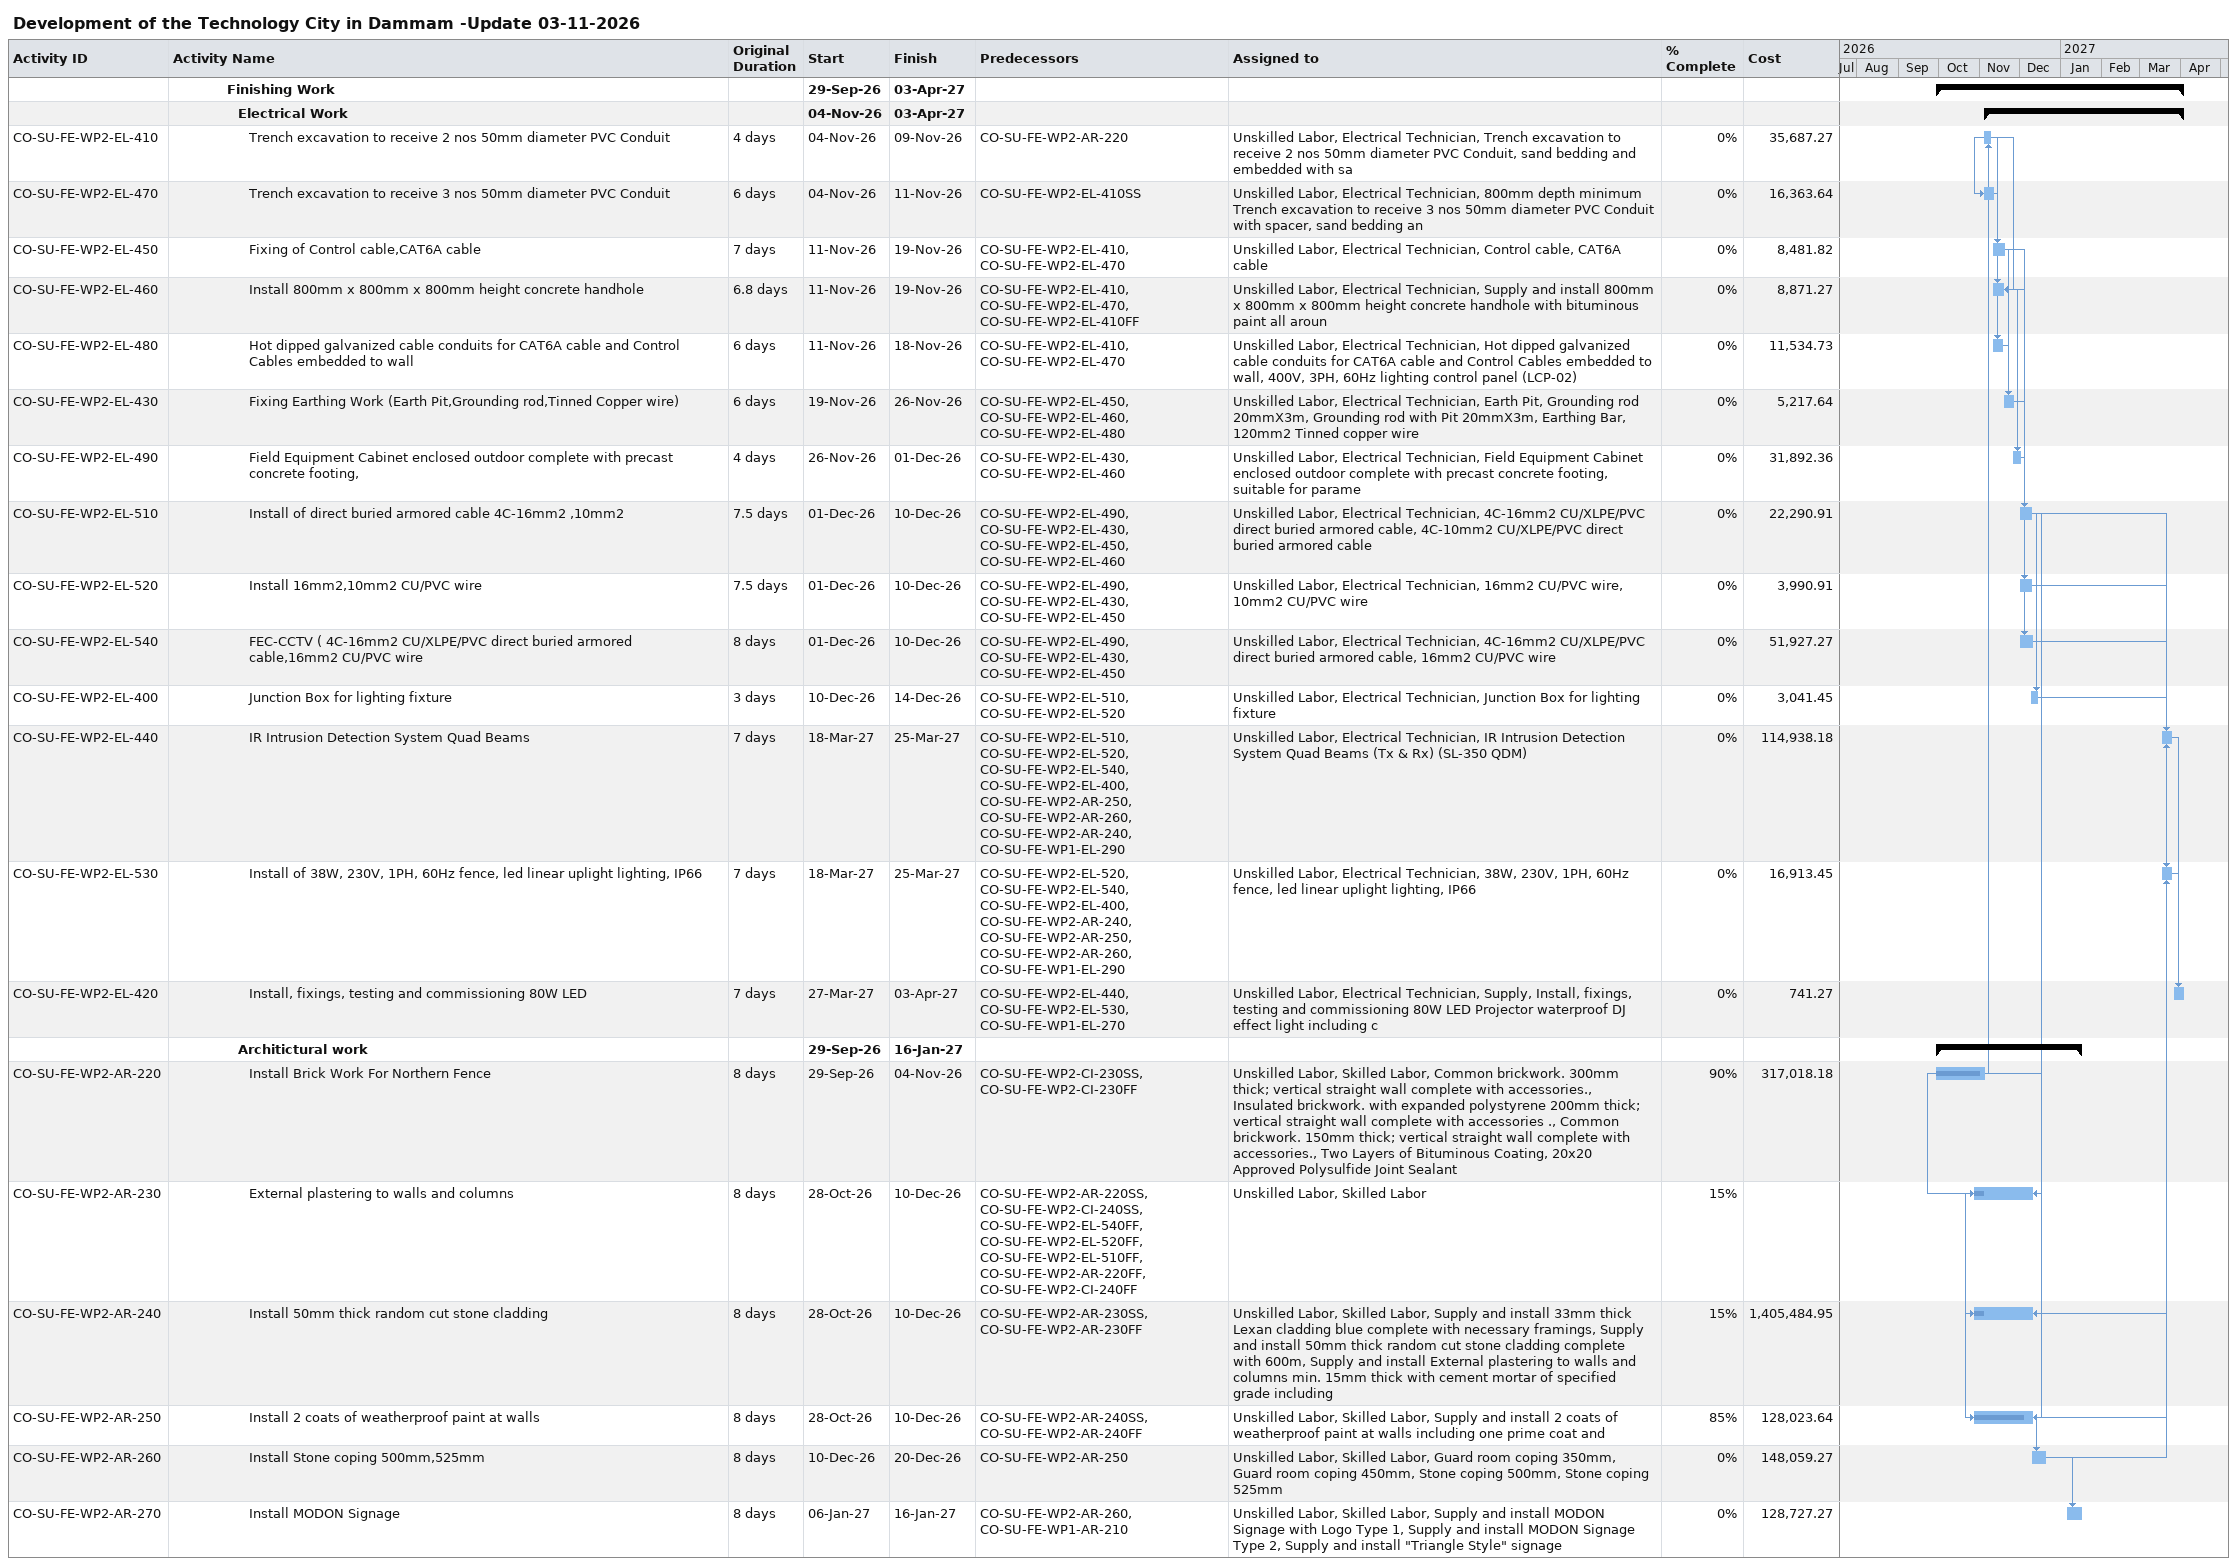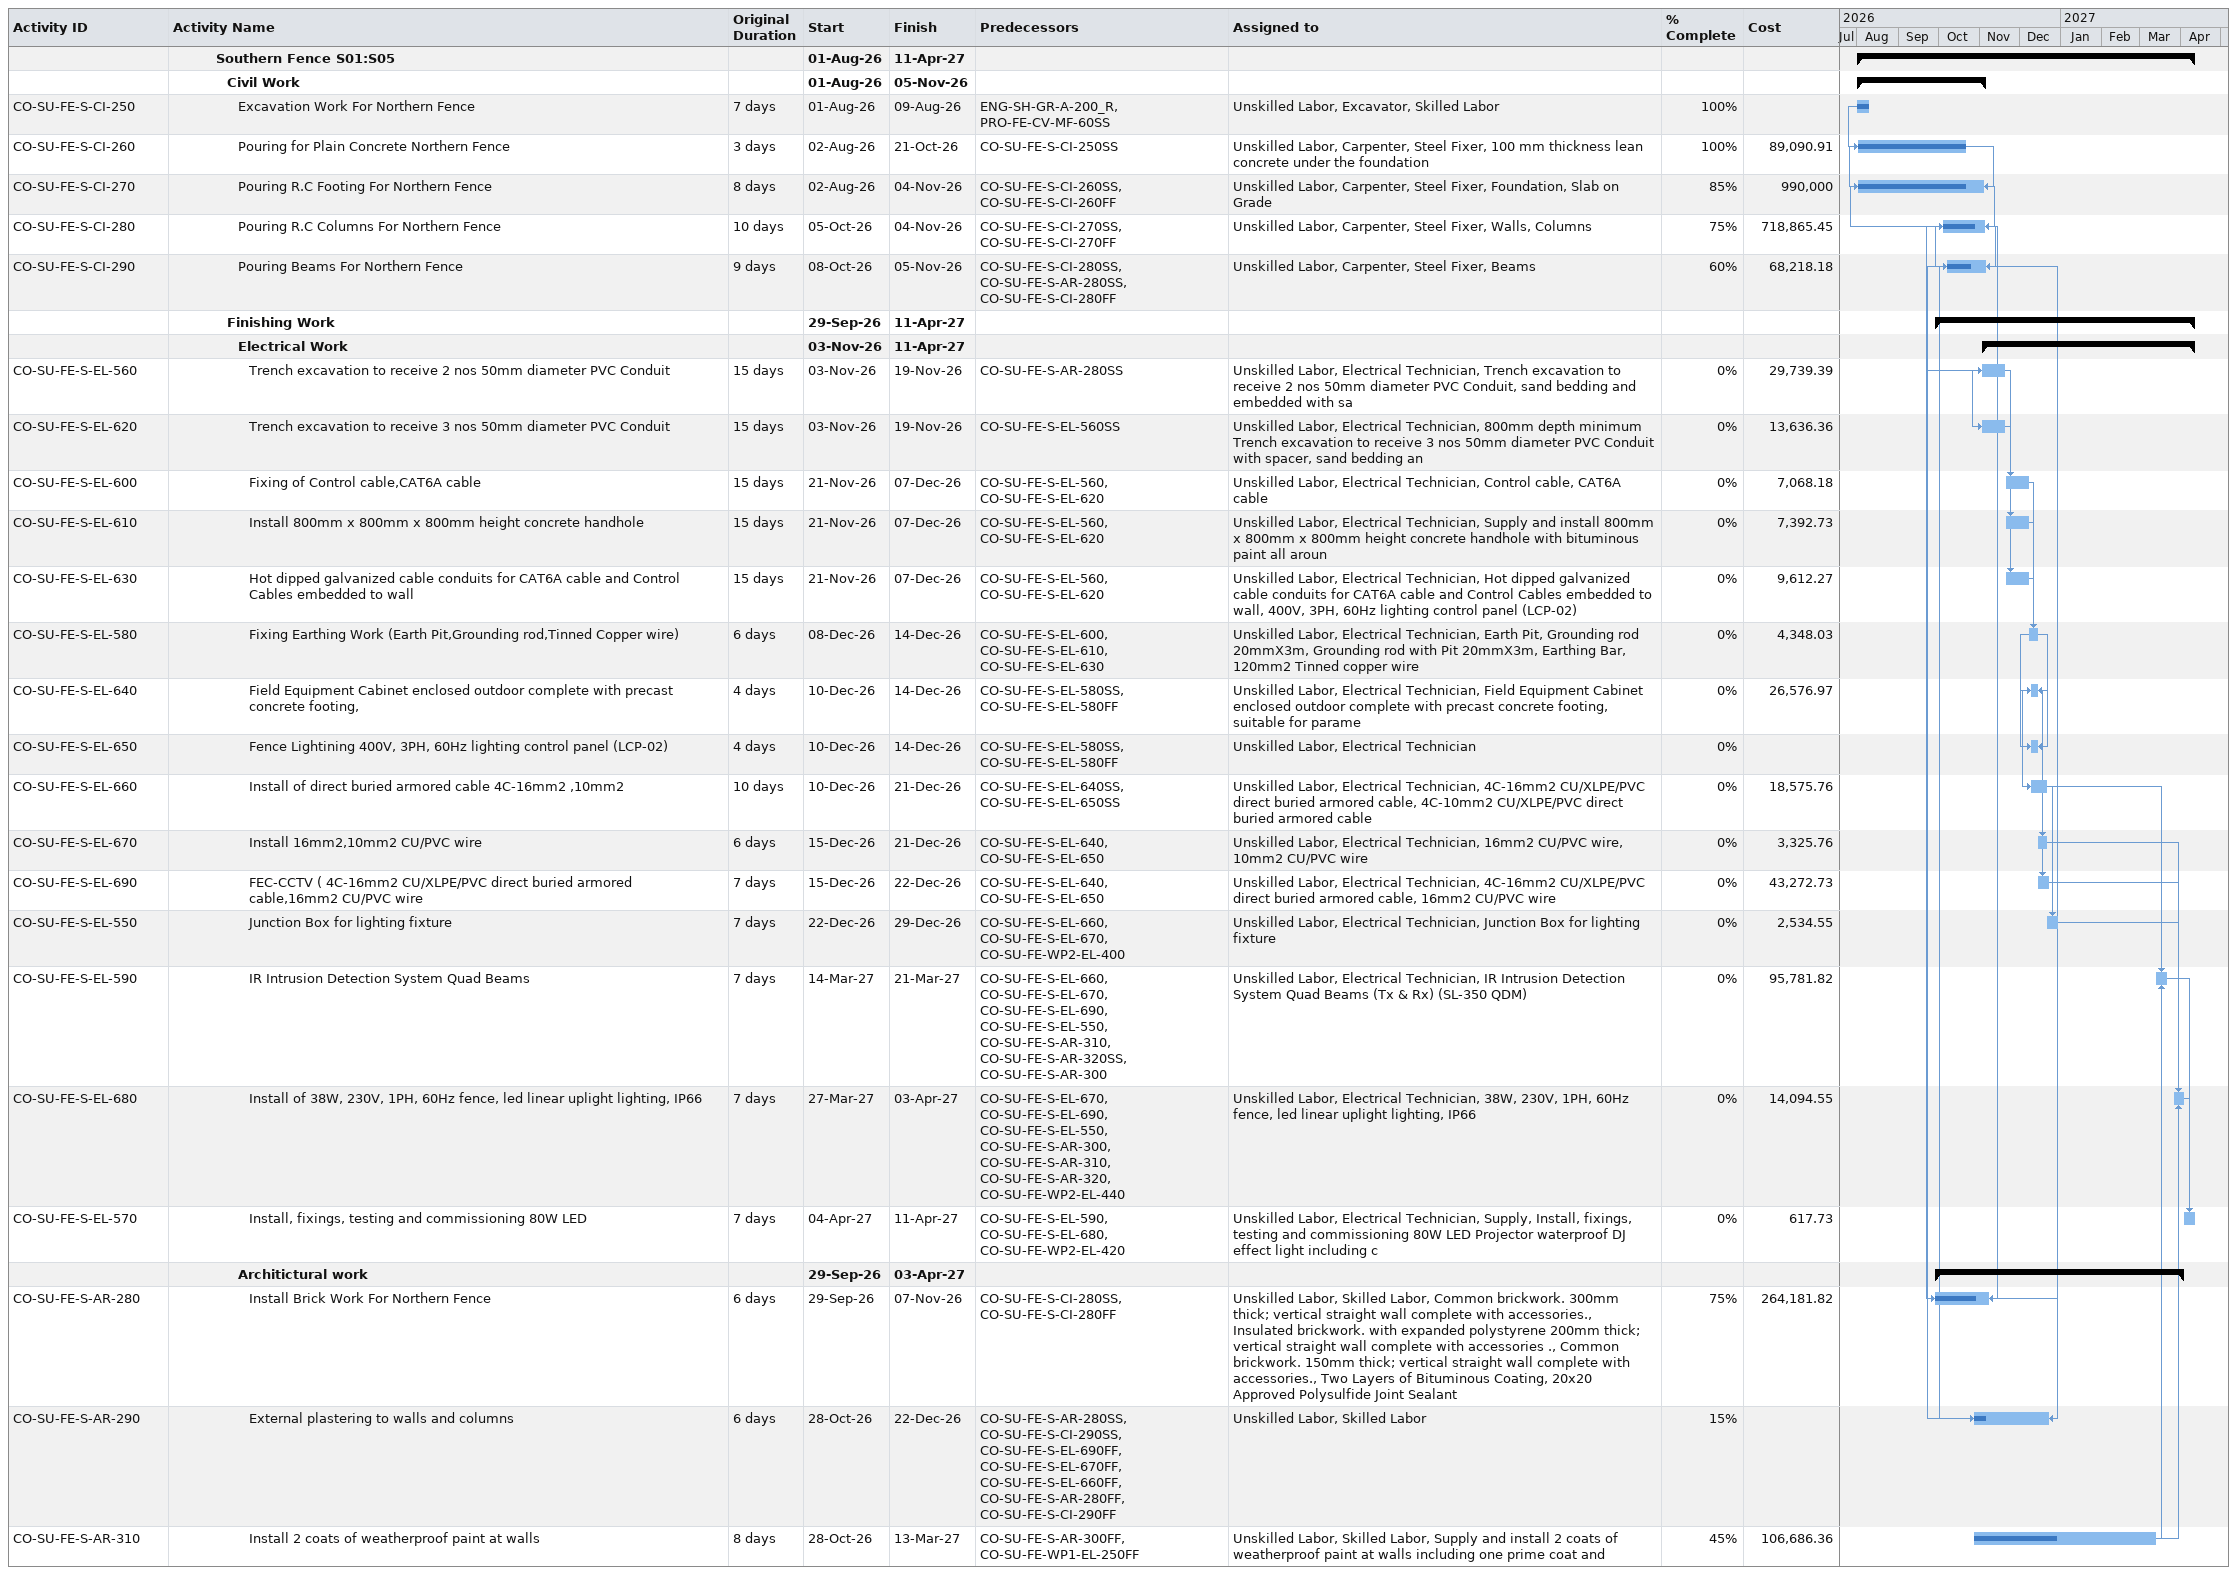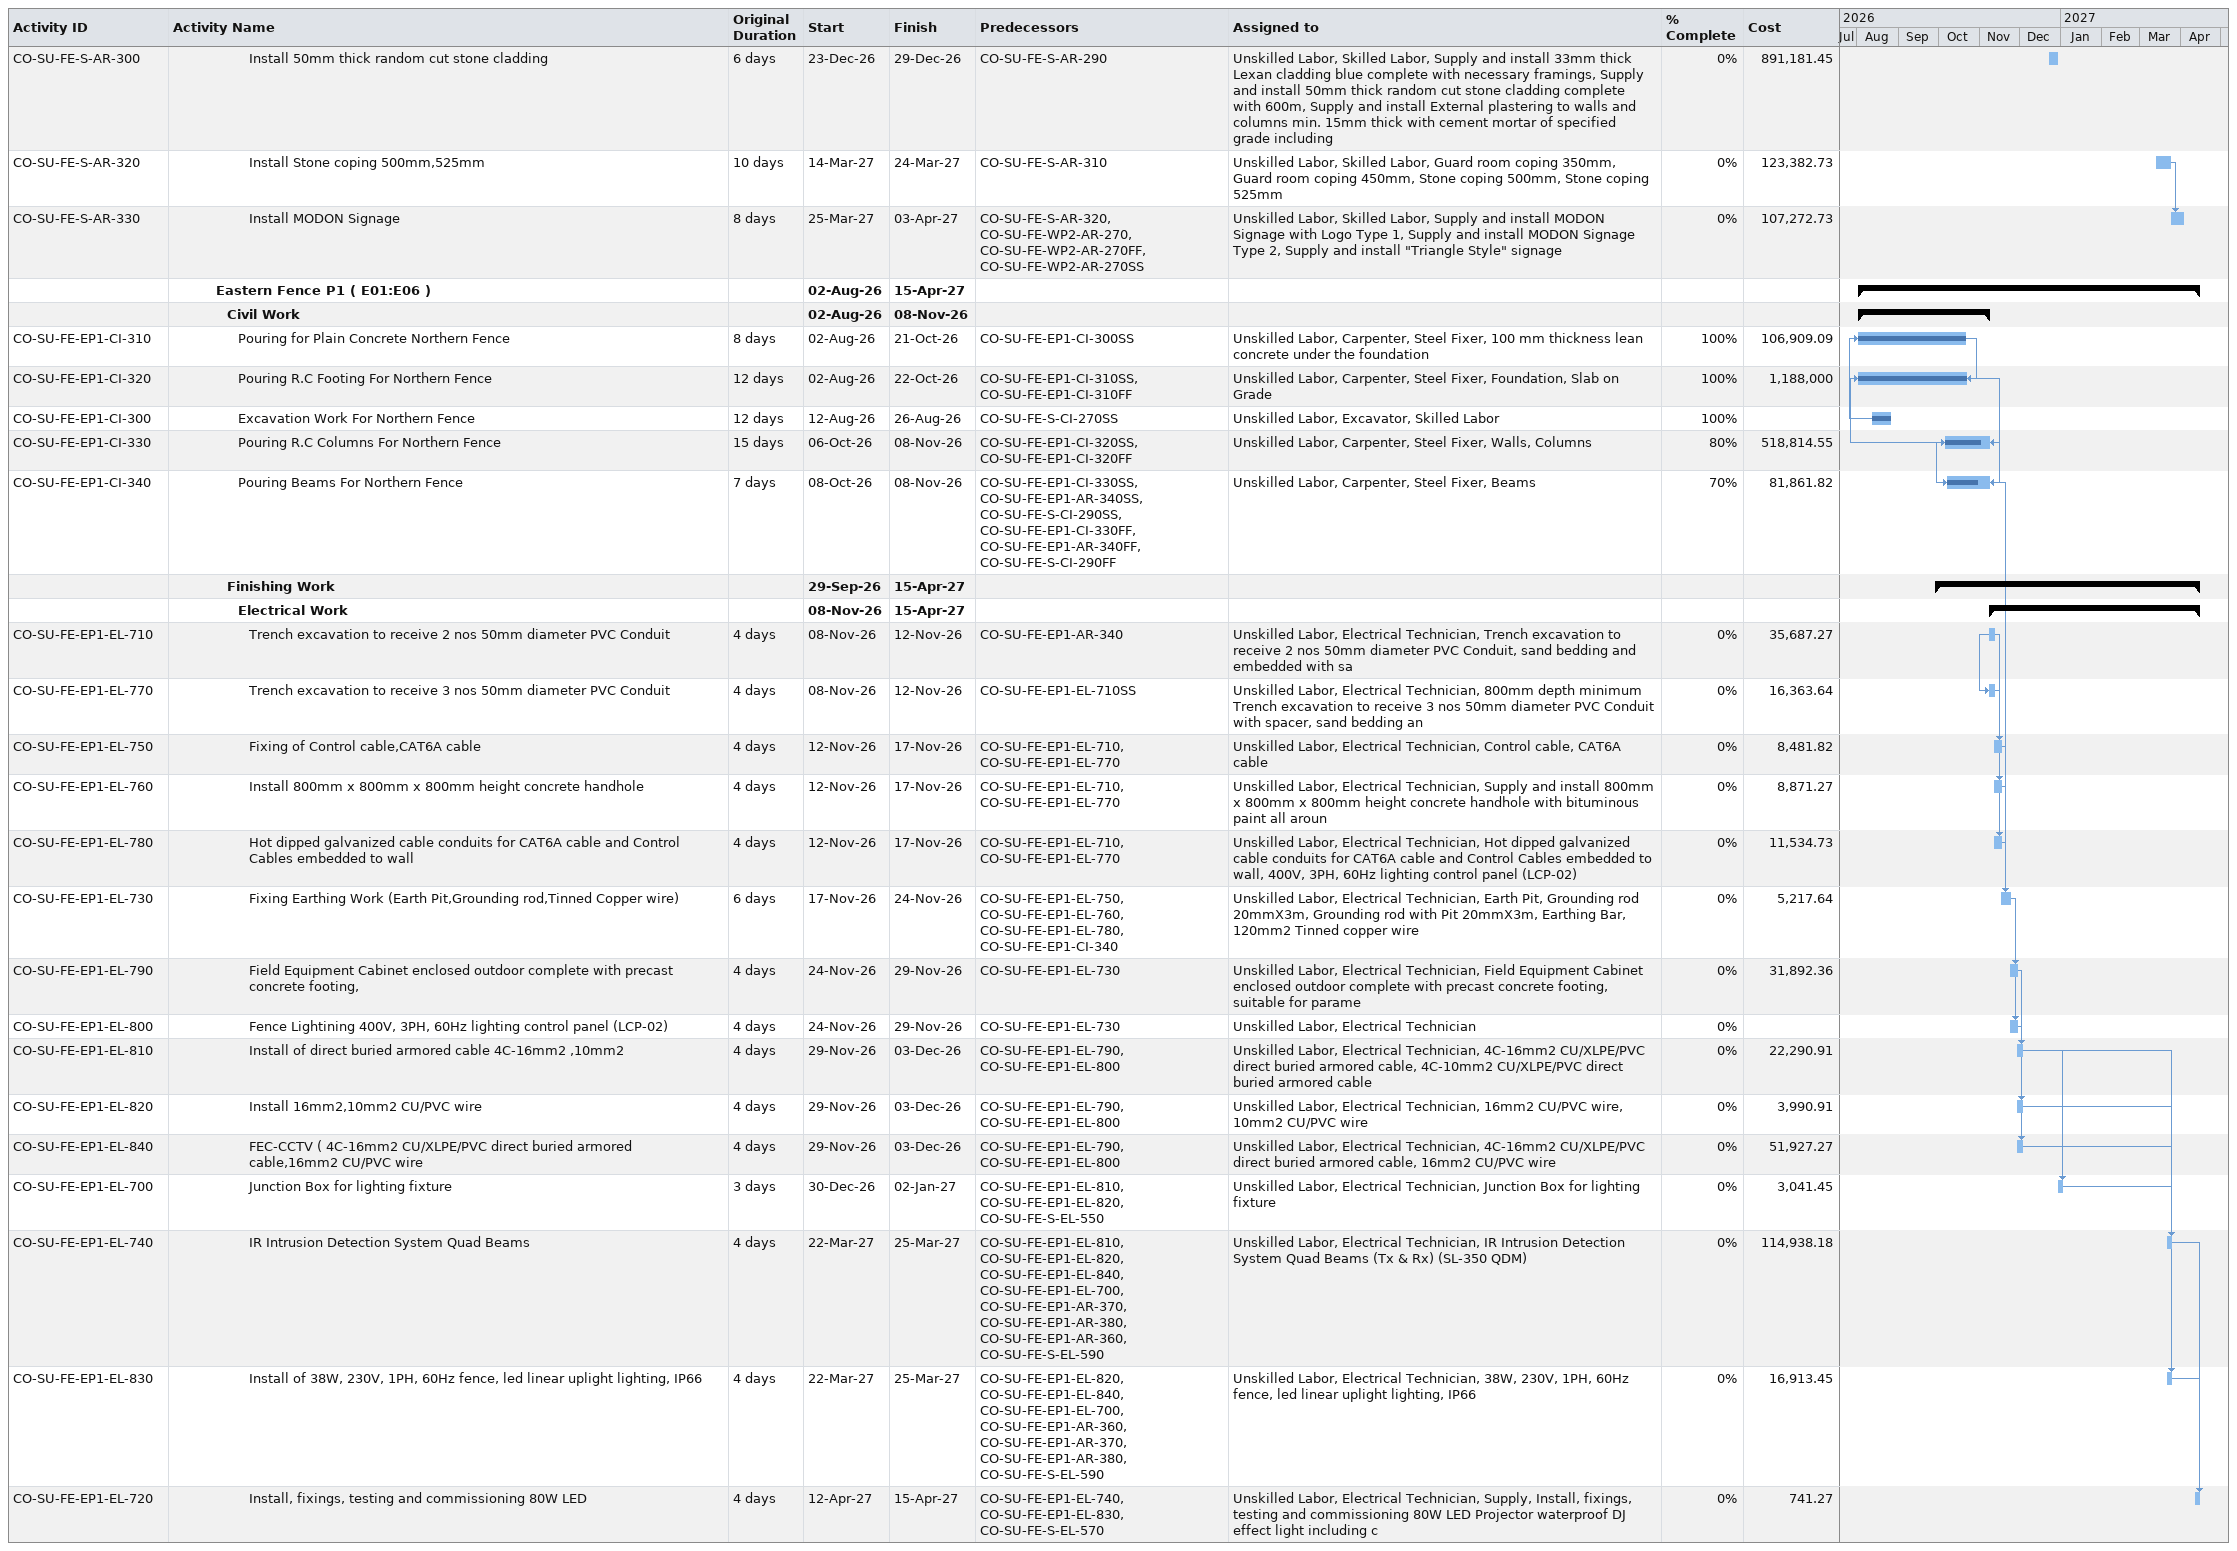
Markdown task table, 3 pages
Development of the Technology City in Dammam -Update 03-11-2026

| ID | Level | Task | Original duration | Start | Finish | Predecessors | Resources | % complete | Cost |
|---|---|---|---|---|---|---|---|---|---|
|  | 6 | **Finishing Work** |  | 2026-09-29 | 2027-04-03 |  |  |  |  |
|  | 7 | **Electrical Work** |  | 2026-11-04 | 2027-04-03 |  |  |  |  |
| CO-SU-FE-WP2-EL-410 | 8 | Trench excavation to receive 2 nos 50mm diameter PVC Conduit | 4d | 2026-11-04 | 2026-11-09 | CO-SU-FE-WP2-AR-220 | Unskilled Labor, Electrical Technician, Trench excavation to receive 2 nos 50mm diameter PVC Conduit, sand bedding and embedded with sa | 0 | 35687.27 |
| CO-SU-FE-WP2-EL-470 | 8 | Trench excavation to receive 3 nos 50mm diameter PVC Conduit | 6d | 2026-11-04 | 2026-11-11 | CO-SU-FE-WP2-EL-410SS | Unskilled Labor, Electrical Technician, 800mm depth minimum Trench excavation to receive 3 nos 50mm diameter PVC Conduit with spacer, sand bedding an | 0 | 16363.64 |
| CO-SU-FE-WP2-EL-450 | 8 | Fixing of Control cable,CAT6A cable | 7d | 2026-11-11 | 2026-11-19 | CO-SU-FE-WP2-EL-410, CO-SU-FE-WP2-EL-470 | Unskilled Labor, Electrical Technician, Control cable, CAT6A cable | 0 | 8481.82 |
| CO-SU-FE-WP2-EL-460 | 8 | Install 800mm x 800mm x 800mm height concrete handhole | 6.8d | 2026-11-11 | 2026-11-19 | CO-SU-FE-WP2-EL-410, CO-SU-FE-WP2-EL-470, CO-SU-FE-WP2-EL-410FF | Unskilled Labor, Electrical Technician, Supply and install 800mm x 800mm x 800mm height concrete handhole with bituminous paint all aroun | 0 | 8871.27 |
| CO-SU-FE-WP2-EL-480 | 8 | Hot dipped galvanized cable conduits for CAT6A cable and Control Cables embedded to wall | 6d | 2026-11-11 | 2026-11-18 | CO-SU-FE-WP2-EL-410, CO-SU-FE-WP2-EL-470 | Unskilled Labor, Electrical Technician, Hot dipped galvanized cable conduits for CAT6A cable and Control Cables embedded to wall, 400V, 3PH, 60Hz lighting control panel (LCP-02) | 0 | 11534.73 |
| CO-SU-FE-WP2-EL-430 | 8 | Fixing Earthing Work (Earth Pit,Grounding rod,Tinned Copper wire) | 6d | 2026-11-19 | 2026-11-26 | CO-SU-FE-WP2-EL-450, CO-SU-FE-WP2-EL-460, CO-SU-FE-WP2-EL-480 | Unskilled Labor, Electrical Technician, Earth Pit, Grounding rod 20mmX3m, Grounding rod with Pit 20mmX3m, Earthing Bar, 120mm2 Tinned copper wire | 0 | 5217.64 |
| CO-SU-FE-WP2-EL-490 | 8 | Field Equipment Cabinet enclosed outdoor complete with precast concrete footing, | 4d | 2026-11-26 | 2026-12-01 | CO-SU-FE-WP2-EL-430, CO-SU-FE-WP2-EL-460 | Unskilled Labor, Electrical Technician, Field Equipment Cabinet enclosed outdoor complete with precast concrete footing, suitable for parame | 0 | 31892.36 |
| CO-SU-FE-WP2-EL-510 | 8 | Install of direct buried armored cable 4C-16mm2 ,10mm2 | 7.5d | 2026-12-01 | 2026-12-10 | CO-SU-FE-WP2-EL-490, CO-SU-FE-WP2-EL-430, CO-SU-FE-WP2-EL-450, CO-SU-FE-WP2-EL-460 | Unskilled Labor, Electrical Technician, 4C-16mm2 CU/XLPE/PVC direct buried armored cable, 4C-10mm2 CU/XLPE/PVC direct buried armored cable | 0 | 22290.91 |
| CO-SU-FE-WP2-EL-520 | 8 | Install 16mm2,10mm2 CU/PVC wire | 7.5d | 2026-12-01 | 2026-12-10 | CO-SU-FE-WP2-EL-490, CO-SU-FE-WP2-EL-430, CO-SU-FE-WP2-EL-450 | Unskilled Labor, Electrical Technician, 16mm2 CU/PVC wire, 10mm2 CU/PVC wire | 0 | 3990.91 |
| CO-SU-FE-WP2-EL-540 | 8 | FEC-CCTV ( 4C-16mm2 CU/XLPE/PVC direct buried armored cable,16mm2 CU/PVC wire | 8d | 2026-12-01 | 2026-12-10 | CO-SU-FE-WP2-EL-490, CO-SU-FE-WP2-EL-430, CO-SU-FE-WP2-EL-450 | Unskilled Labor, Electrical Technician, 4C-16mm2 CU/XLPE/PVC direct buried armored cable, 16mm2 CU/PVC wire | 0 | 51927.27 |
| CO-SU-FE-WP2-EL-400 | 8 | Junction Box for lighting fixture | 3d | 2026-12-10 | 2026-12-14 | CO-SU-FE-WP2-EL-510, CO-SU-FE-WP2-EL-520 | Unskilled Labor, Electrical Technician, Junction Box for lighting fixture | 0 | 3041.45 |
| CO-SU-FE-WP2-EL-440 | 8 | IR Intrusion Detection System Quad Beams | 7d | 2027-03-18 | 2027-03-25 | CO-SU-FE-WP2-EL-510, CO-SU-FE-WP2-EL-520, CO-SU-FE-WP2-EL-540, CO-SU-FE-WP2-EL-400, CO-SU-FE-WP2-AR-250, CO-SU-FE-WP2-AR-260, CO-SU-FE-WP2-AR-240, CO-SU-FE-WP1-EL-290 | Unskilled Labor, Electrical Technician, IR Intrusion Detection System Quad Beams (Tx & Rx) (SL-350 QDM) | 0 | 114938.18 |
| CO-SU-FE-WP2-EL-530 | 8 | Install of 38W, 230V, 1PH, 60Hz fence, led linear uplight lighting, IP66 | 7d | 2027-03-18 | 2027-03-25 | CO-SU-FE-WP2-EL-520, CO-SU-FE-WP2-EL-540, CO-SU-FE-WP2-EL-400, CO-SU-FE-WP2-AR-240, CO-SU-FE-WP2-AR-250, CO-SU-FE-WP2-AR-260, CO-SU-FE-WP1-EL-290 | Unskilled Labor, Electrical Technician, 38W, 230V, 1PH, 60Hz fence, led linear uplight lighting, IP66 | 0 | 16913.45 |
| CO-SU-FE-WP2-EL-420 | 8 | Install, fixings, testing and commissioning 80W LED | 7d | 2027-03-27 | 2027-04-03 | CO-SU-FE-WP2-EL-440, CO-SU-FE-WP2-EL-530, CO-SU-FE-WP1-EL-270 | Unskilled Labor, Electrical Technician, Supply, Install, fixings, testing and commissioning 80W LED Projector waterproof DJ effect light including c | 0 | 741.27 |
|  | 7 | **Architictural work** |  | 2026-09-29 | 2027-01-16 |  |  |  |  |
| CO-SU-FE-WP2-AR-220 | 8 | Install Brick Work For Northern Fence | 8d | 2026-09-29 | 2026-11-04 | CO-SU-FE-WP2-CI-230SS, CO-SU-FE-WP2-CI-230FF | Unskilled Labor, Skilled Labor, Common brickwork. 300mm thick; vertical straight wall complete with accessories., Insulated brickwork. with expanded polystyrene 200mm thick; vertical straight wall complete with accessories ., Common brickwork. 150mm thick; vertical straight wall complete with accessories., Two Layers of Bituminous Coating, 20x20 Approved Polysulfide Joint Sealant | 90 | 317018.18 |
| CO-SU-FE-WP2-AR-230 | 8 | External plastering to walls and columns | 8d | 2026-10-28 | 2026-12-10 | CO-SU-FE-WP2-AR-220SS, CO-SU-FE-WP2-CI-240SS, CO-SU-FE-WP2-EL-540FF, CO-SU-FE-WP2-EL-520FF, CO-SU-FE-WP2-EL-510FF, CO-SU-FE-WP2-AR-220FF, CO-SU-FE-WP2-CI-240FF | Unskilled Labor, Skilled Labor | 15 |  |
| CO-SU-FE-WP2-AR-240 | 8 | Install 50mm thick random cut stone cladding | 8d | 2026-10-28 | 2026-12-10 | CO-SU-FE-WP2-AR-230SS, CO-SU-FE-WP2-AR-230FF | Unskilled Labor, Skilled Labor, Supply and install 33mm thick Lexan cladding blue complete with necessary framings, Supply and install 50mm thick random cut stone cladding complete with 600m, Supply and install External plastering to walls and columns min. 15mm thick with cement mortar of specified grade including | 15 | 1405484.95 |
| CO-SU-FE-WP2-AR-250 | 8 | Install 2 coats of weatherproof paint at walls | 8d | 2026-10-28 | 2026-12-10 | CO-SU-FE-WP2-AR-240SS, CO-SU-FE-WP2-AR-240FF | Unskilled Labor, Skilled Labor, Supply and install 2 coats of weatherproof paint at walls including one prime coat and | 85 | 128023.64 |
| CO-SU-FE-WP2-AR-260 | 8 | Install Stone coping 500mm,525mm | 8d | 2026-12-10 | 2026-12-20 | CO-SU-FE-WP2-AR-250 | Unskilled Labor, Skilled Labor, Guard room coping 350mm, Guard room coping 450mm, Stone coping 500mm, Stone coping 525mm | 0 | 148059.27 |
| CO-SU-FE-WP2-AR-270 | 8 | Install MODON Signage | 8d | 2027-01-06 | 2027-01-16 | CO-SU-FE-WP2-AR-260, CO-SU-FE-WP1-AR-210 | Unskilled Labor, Skilled Labor, Supply and install MODON Signage with Logo Type 1, Supply and install MODON Signage Type 2, Supply and install "Triangle Style" signage | 0 | 128727.27 |
|  | 5 | **Southern Fence S01:S05** |  | 2026-08-01 | 2027-04-11 |  |  |  |  |
|  | 6 | **Civil Work** |  | 2026-08-01 | 2026-11-05 |  |  |  |  |
| CO-SU-FE-S-CI-250 | 7 | Excavation Work For Northern Fence | 7d | 2026-08-01 | 2026-08-09 | ENG-SH-GR-A-200_R, PRO-FE-CV-MF-60SS | Unskilled Labor, Excavator, Skilled Labor | 100 |  |
| CO-SU-FE-S-CI-260 | 7 | Pouring for Plain Concrete Northern Fence | 3d | 2026-08-02 | 2026-10-21 | CO-SU-FE-S-CI-250SS | Unskilled Labor, Carpenter, Steel Fixer, 100 mm thickness lean concrete under the foundation | 100 | 89090.91 |
| CO-SU-FE-S-CI-270 | 7 | Pouring R.C Footing For Northern Fence | 8d | 2026-08-02 | 2026-11-04 | CO-SU-FE-S-CI-260SS, CO-SU-FE-S-CI-260FF | Unskilled Labor, Carpenter, Steel Fixer, Foundation, Slab on Grade | 85 | 990000 |
| CO-SU-FE-S-CI-280 | 7 | Pouring R.C Columns For Northern Fence | 10d | 2026-10-05 | 2026-11-04 | CO-SU-FE-S-CI-270SS, CO-SU-FE-S-CI-270FF | Unskilled Labor, Carpenter, Steel Fixer, Walls, Columns | 75 | 718865.45 |
| CO-SU-FE-S-CI-290 | 7 | Pouring Beams For Northern Fence | 9d | 2026-10-08 | 2026-11-05 | CO-SU-FE-S-CI-280SS, CO-SU-FE-S-AR-280SS, CO-SU-FE-S-CI-280FF | Unskilled Labor, Carpenter, Steel Fixer, Beams | 60 | 68218.18 |
|  | 6 | **Finishing Work** |  | 2026-09-29 | 2027-04-11 |  |  |  |  |
|  | 7 | **Electrical Work** |  | 2026-11-03 | 2027-04-11 |  |  |  |  |
| CO-SU-FE-S-EL-560 | 8 | Trench excavation to receive 2 nos 50mm diameter PVC Conduit | 15d | 2026-11-03 | 2026-11-19 | CO-SU-FE-S-AR-280SS | Unskilled Labor, Electrical Technician, Trench excavation to receive 2 nos 50mm diameter PVC Conduit, sand bedding and embedded with sa | 0 | 29739.39 |
| CO-SU-FE-S-EL-620 | 8 | Trench excavation to receive 3 nos 50mm diameter PVC Conduit | 15d | 2026-11-03 | 2026-11-19 | CO-SU-FE-S-EL-560SS | Unskilled Labor, Electrical Technician, 800mm depth minimum Trench excavation to receive 3 nos 50mm diameter PVC Conduit with spacer, sand bedding an | 0 | 13636.36 |
| CO-SU-FE-S-EL-600 | 8 | Fixing of Control cable,CAT6A cable | 15d | 2026-11-21 | 2026-12-07 | CO-SU-FE-S-EL-560, CO-SU-FE-S-EL-620 | Unskilled Labor, Electrical Technician, Control cable, CAT6A cable | 0 | 7068.18 |
| CO-SU-FE-S-EL-610 | 8 | Install 800mm x 800mm x 800mm height concrete handhole | 15d | 2026-11-21 | 2026-12-07 | CO-SU-FE-S-EL-560, CO-SU-FE-S-EL-620 | Unskilled Labor, Electrical Technician, Supply and install 800mm x 800mm x 800mm height concrete handhole with bituminous paint all aroun | 0 | 7392.73 |
| CO-SU-FE-S-EL-630 | 8 | Hot dipped galvanized cable conduits for CAT6A cable and Control Cables embedded to wall | 15d | 2026-11-21 | 2026-12-07 | CO-SU-FE-S-EL-560, CO-SU-FE-S-EL-620 | Unskilled Labor, Electrical Technician, Hot dipped galvanized cable conduits for CAT6A cable and Control Cables embedded to wall, 400V, 3PH, 60Hz lighting control panel (LCP-02) | 0 | 9612.27 |
| CO-SU-FE-S-EL-580 | 8 | Fixing Earthing Work (Earth Pit,Grounding rod,Tinned Copper wire) | 6d | 2026-12-08 | 2026-12-14 | CO-SU-FE-S-EL-600, CO-SU-FE-S-EL-610, CO-SU-FE-S-EL-630 | Unskilled Labor, Electrical Technician, Earth Pit, Grounding rod 20mmX3m, Grounding rod with Pit 20mmX3m, Earthing Bar, 120mm2 Tinned copper wire | 0 | 4348.03 |
| CO-SU-FE-S-EL-640 | 8 | Field Equipment Cabinet enclosed outdoor complete with precast concrete footing, | 4d | 2026-12-10 | 2026-12-14 | CO-SU-FE-S-EL-580SS, CO-SU-FE-S-EL-580FF | Unskilled Labor, Electrical Technician, Field Equipment Cabinet enclosed outdoor complete with precast concrete footing, suitable for parame | 0 | 26576.97 |
| CO-SU-FE-S-EL-650 | 8 | Fence Lightining 400V, 3PH, 60Hz lighting control panel (LCP-02) | 4d | 2026-12-10 | 2026-12-14 | CO-SU-FE-S-EL-580SS, CO-SU-FE-S-EL-580FF | Unskilled Labor, Electrical Technician | 0 |  |
| CO-SU-FE-S-EL-660 | 8 | Install of direct buried armored cable 4C-16mm2 ,10mm2 | 10d | 2026-12-10 | 2026-12-21 | CO-SU-FE-S-EL-640SS, CO-SU-FE-S-EL-650SS | Unskilled Labor, Electrical Technician, 4C-16mm2 CU/XLPE/PVC direct buried armored cable, 4C-10mm2 CU/XLPE/PVC direct buried armored cable | 0 | 18575.76 |
| CO-SU-FE-S-EL-670 | 8 | Install 16mm2,10mm2 CU/PVC wire | 6d | 2026-12-15 | 2026-12-21 | CO-SU-FE-S-EL-640, CO-SU-FE-S-EL-650 | Unskilled Labor, Electrical Technician, 16mm2 CU/PVC wire, 10mm2 CU/PVC wire | 0 | 3325.76 |
| CO-SU-FE-S-EL-690 | 8 | FEC-CCTV ( 4C-16mm2 CU/XLPE/PVC direct buried armored cable,16mm2 CU/PVC wire | 7d | 2026-12-15 | 2026-12-22 | CO-SU-FE-S-EL-640, CO-SU-FE-S-EL-650 | Unskilled Labor, Electrical Technician, 4C-16mm2 CU/XLPE/PVC direct buried armored cable, 16mm2 CU/PVC wire | 0 | 43272.73 |
| CO-SU-FE-S-EL-550 | 8 | Junction Box for lighting fixture | 7d | 2026-12-22 | 2026-12-29 | CO-SU-FE-S-EL-660, CO-SU-FE-S-EL-670, CO-SU-FE-WP2-EL-400 | Unskilled Labor, Electrical Technician, Junction Box for lighting fixture | 0 | 2534.55 |
| CO-SU-FE-S-EL-590 | 8 | IR Intrusion Detection System Quad Beams | 7d | 2027-03-14 | 2027-03-21 | CO-SU-FE-S-EL-660, CO-SU-FE-S-EL-670, CO-SU-FE-S-EL-690, CO-SU-FE-S-EL-550, CO-SU-FE-S-AR-310, CO-SU-FE-S-AR-320SS, CO-SU-FE-S-AR-300 | Unskilled Labor, Electrical Technician, IR Intrusion Detection System Quad Beams (Tx & Rx) (SL-350 QDM) | 0 | 95781.82 |
| CO-SU-FE-S-EL-680 | 8 | Install of 38W, 230V, 1PH, 60Hz fence, led linear uplight lighting, IP66 | 7d | 2027-03-27 | 2027-04-03 | CO-SU-FE-S-EL-670, CO-SU-FE-S-EL-690, CO-SU-FE-S-EL-550, CO-SU-FE-S-AR-300, CO-SU-FE-S-AR-310, CO-SU-FE-S-AR-320, CO-SU-FE-WP2-EL-440 | Unskilled Labor, Electrical Technician, 38W, 230V, 1PH, 60Hz fence, led linear uplight lighting, IP66 | 0 | 14094.55 |
| CO-SU-FE-S-EL-570 | 8 | Install, fixings, testing and commissioning 80W LED | 7d | 2027-04-04 | 2027-04-11 | CO-SU-FE-S-EL-590, CO-SU-FE-S-EL-680, CO-SU-FE-WP2-EL-420 | Unskilled Labor, Electrical Technician, Supply, Install, fixings, testing and commissioning 80W LED Projector waterproof DJ effect light including c | 0 | 617.73 |
|  | 7 | **Architictural work** |  | 2026-09-29 | 2027-04-03 |  |  |  |  |
| CO-SU-FE-S-AR-280 | 8 | Install Brick Work For Northern Fence | 6d | 2026-09-29 | 2026-11-07 | CO-SU-FE-S-CI-280SS, CO-SU-FE-S-CI-280FF | Unskilled Labor, Skilled Labor, Common brickwork. 300mm thick; vertical straight wall complete with accessories., Insulated brickwork. with expanded polystyrene 200mm thick; vertical straight wall complete with accessories ., Common brickwork. 150mm thick; vertical straight wall complete with accessories., Two Layers of Bituminous Coating, 20x20 Approved Polysulfide Joint Sealant | 75 | 264181.82 |
| CO-SU-FE-S-AR-290 | 8 | External plastering to walls and columns | 6d | 2026-10-28 | 2026-12-22 | CO-SU-FE-S-AR-280SS, CO-SU-FE-S-CI-290SS, CO-SU-FE-S-EL-690FF, CO-SU-FE-S-EL-670FF, CO-SU-FE-S-EL-660FF, CO-SU-FE-S-AR-280FF, CO-SU-FE-S-CI-290FF | Unskilled Labor, Skilled Labor | 15 |  |
| CO-SU-FE-S-AR-310 | 8 | Install 2 coats of weatherproof paint at walls | 8d | 2026-10-28 | 2027-03-13 | CO-SU-FE-S-AR-300FF, CO-SU-FE-WP1-EL-250FF | Unskilled Labor, Skilled Labor, Supply and install 2 coats of weatherproof paint at walls including one prime coat and | 45 | 106686.36 |
| CO-SU-FE-S-AR-300 | 8 | Install 50mm thick random cut stone cladding | 6d | 2026-12-23 | 2026-12-29 | CO-SU-FE-S-AR-290 | Unskilled Labor, Skilled Labor, Supply and install 33mm thick Lexan cladding blue complete with necessary framings, Supply and install 50mm thick random cut stone cladding complete with 600m, Supply and install External plastering to walls and columns min. 15mm thick with cement mortar of specified grade including | 0 | 891181.45 |
| CO-SU-FE-S-AR-320 | 8 | Install Stone coping 500mm,525mm | 10d | 2027-03-14 | 2027-03-24 | CO-SU-FE-S-AR-310 | Unskilled Labor, Skilled Labor, Guard room coping 350mm, Guard room coping 450mm, Stone coping 500mm, Stone coping 525mm | 0 | 123382.73 |
| CO-SU-FE-S-AR-330 | 8 | Install MODON Signage | 8d | 2027-03-25 | 2027-04-03 | CO-SU-FE-S-AR-320, CO-SU-FE-WP2-AR-270, CO-SU-FE-WP2-AR-270FF, CO-SU-FE-WP2-AR-270SS | Unskilled Labor, Skilled Labor, Supply and install MODON Signage with Logo Type 1, Supply and install MODON Signage Type 2, Supply and install "Triangle Style" signage | 0 | 107272.73 |
|  | 5 | **Eastern Fence P1 ( E01:E06 )** |  | 2026-08-02 | 2027-04-15 |  |  |  |  |
|  | 6 | **Civil Work** |  | 2026-08-02 | 2026-11-08 |  |  |  |  |
| CO-SU-FE-EP1-CI-310 | 7 | Pouring for Plain Concrete Northern Fence | 8d | 2026-08-02 | 2026-10-21 | CO-SU-FE-EP1-CI-300SS | Unskilled Labor, Carpenter, Steel Fixer, 100 mm thickness lean concrete under the foundation | 100 | 106909.09 |
| CO-SU-FE-EP1-CI-320 | 7 | Pouring R.C Footing For Northern Fence | 12d | 2026-08-02 | 2026-10-22 | CO-SU-FE-EP1-CI-310SS, CO-SU-FE-EP1-CI-310FF | Unskilled Labor, Carpenter, Steel Fixer, Foundation, Slab on Grade | 100 | 1188000 |
| CO-SU-FE-EP1-CI-300 | 7 | Excavation Work For Northern Fence | 12d | 2026-08-12 | 2026-08-26 | CO-SU-FE-S-CI-270SS | Unskilled Labor, Excavator, Skilled Labor | 100 |  |
| CO-SU-FE-EP1-CI-330 | 7 | Pouring R.C Columns For Northern Fence | 15d | 2026-10-06 | 2026-11-08 | CO-SU-FE-EP1-CI-320SS, CO-SU-FE-EP1-CI-320FF | Unskilled Labor, Carpenter, Steel Fixer, Walls, Columns | 80 | 518814.55 |
| CO-SU-FE-EP1-CI-340 | 7 | Pouring Beams For Northern Fence | 7d | 2026-10-08 | 2026-11-08 | CO-SU-FE-EP1-CI-330SS, CO-SU-FE-EP1-AR-340SS, CO-SU-FE-S-CI-290SS, CO-SU-FE-EP1-CI-330FF, CO-SU-FE-EP1-AR-340FF, CO-SU-FE-S-CI-290FF | Unskilled Labor, Carpenter, Steel Fixer, Beams | 70 | 81861.82 |
|  | 6 | **Finishing Work** |  | 2026-09-29 | 2027-04-15 |  |  |  |  |
|  | 7 | **Electrical Work** |  | 2026-11-08 | 2027-04-15 |  |  |  |  |
| CO-SU-FE-EP1-EL-710 | 8 | Trench excavation to receive 2 nos 50mm diameter PVC Conduit | 4d | 2026-11-08 | 2026-11-12 | CO-SU-FE-EP1-AR-340 | Unskilled Labor, Electrical Technician, Trench excavation to receive 2 nos 50mm diameter PVC Conduit, sand bedding and embedded with sa | 0 | 35687.27 |
| CO-SU-FE-EP1-EL-770 | 8 | Trench excavation to receive 3 nos 50mm diameter PVC Conduit | 4d | 2026-11-08 | 2026-11-12 | CO-SU-FE-EP1-EL-710SS | Unskilled Labor, Electrical Technician, 800mm depth minimum Trench excavation to receive 3 nos 50mm diameter PVC Conduit with spacer, sand bedding an | 0 | 16363.64 |
| CO-SU-FE-EP1-EL-750 | 8 | Fixing of Control cable,CAT6A cable | 4d | 2026-11-12 | 2026-11-17 | CO-SU-FE-EP1-EL-710, CO-SU-FE-EP1-EL-770 | Unskilled Labor, Electrical Technician, Control cable, CAT6A cable | 0 | 8481.82 |
| CO-SU-FE-EP1-EL-760 | 8 | Install 800mm x 800mm x 800mm height concrete handhole | 4d | 2026-11-12 | 2026-11-17 | CO-SU-FE-EP1-EL-710, CO-SU-FE-EP1-EL-770 | Unskilled Labor, Electrical Technician, Supply and install 800mm x 800mm x 800mm height concrete handhole with bituminous paint all aroun | 0 | 8871.27 |
| CO-SU-FE-EP1-EL-780 | 8 | Hot dipped galvanized cable conduits for CAT6A cable and Control Cables embedded to wall | 4d | 2026-11-12 | 2026-11-17 | CO-SU-FE-EP1-EL-710, CO-SU-FE-EP1-EL-770 | Unskilled Labor, Electrical Technician, Hot dipped galvanized cable conduits for CAT6A cable and Control Cables embedded to wall, 400V, 3PH, 60Hz lighting control panel (LCP-02) | 0 | 11534.73 |
| CO-SU-FE-EP1-EL-730 | 8 | Fixing Earthing Work (Earth Pit,Grounding rod,Tinned Copper wire) | 6d | 2026-11-17 | 2026-11-24 | CO-SU-FE-EP1-EL-750, CO-SU-FE-EP1-EL-760, CO-SU-FE-EP1-EL-780, CO-SU-FE-EP1-CI-340 | Unskilled Labor, Electrical Technician, Earth Pit, Grounding rod 20mmX3m, Grounding rod with Pit 20mmX3m, Earthing Bar, 120mm2 Tinned copper wire | 0 | 5217.64 |
| CO-SU-FE-EP1-EL-790 | 8 | Field Equipment Cabinet enclosed outdoor complete with precast concrete footing, | 4d | 2026-11-24 | 2026-11-29 | CO-SU-FE-EP1-EL-730 | Unskilled Labor, Electrical Technician, Field Equipment Cabinet enclosed outdoor complete with precast concrete footing, suitable for parame | 0 | 31892.36 |
| CO-SU-FE-EP1-EL-800 | 8 | Fence Lightining 400V, 3PH, 60Hz lighting control panel (LCP-02) | 4d | 2026-11-24 | 2026-11-29 | CO-SU-FE-EP1-EL-730 | Unskilled Labor, Electrical Technician | 0 |  |
| CO-SU-FE-EP1-EL-810 | 8 | Install of direct buried armored cable 4C-16mm2 ,10mm2 | 4d | 2026-11-29 | 2026-12-03 | CO-SU-FE-EP1-EL-790, CO-SU-FE-EP1-EL-800 | Unskilled Labor, Electrical Technician, 4C-16mm2 CU/XLPE/PVC direct buried armored cable, 4C-10mm2 CU/XLPE/PVC direct buried armored cable | 0 | 22290.91 |
| CO-SU-FE-EP1-EL-820 | 8 | Install 16mm2,10mm2 CU/PVC wire | 4d | 2026-11-29 | 2026-12-03 | CO-SU-FE-EP1-EL-790, CO-SU-FE-EP1-EL-800 | Unskilled Labor, Electrical Technician, 16mm2 CU/PVC wire, 10mm2 CU/PVC wire | 0 | 3990.91 |
| CO-SU-FE-EP1-EL-840 | 8 | FEC-CCTV ( 4C-16mm2 CU/XLPE/PVC direct buried armored cable,16mm2 CU/PVC wire | 4d | 2026-11-29 | 2026-12-03 | CO-SU-FE-EP1-EL-790, CO-SU-FE-EP1-EL-800 | Unskilled Labor, Electrical Technician, 4C-16mm2 CU/XLPE/PVC direct buried armored cable, 16mm2 CU/PVC wire | 0 | 51927.27 |
| CO-SU-FE-EP1-EL-700 | 8 | Junction Box for lighting fixture | 3d | 2026-12-30 | 2027-01-02 | CO-SU-FE-EP1-EL-810, CO-SU-FE-EP1-EL-820, CO-SU-FE-S-EL-550 | Unskilled Labor, Electrical Technician, Junction Box for lighting fixture | 0 | 3041.45 |
| CO-SU-FE-EP1-EL-740 | 8 | IR Intrusion Detection System Quad Beams | 4d | 2027-03-22 | 2027-03-25 | CO-SU-FE-EP1-EL-810, CO-SU-FE-EP1-EL-820, CO-SU-FE-EP1-EL-840, CO-SU-FE-EP1-EL-700, CO-SU-FE-EP1-AR-370, CO-SU-FE-EP1-AR-380, CO-SU-FE-EP1-AR-360, CO-SU-FE-S-EL-590 | Unskilled Labor, Electrical Technician, IR Intrusion Detection System Quad Beams (Tx & Rx) (SL-350 QDM) | 0 | 114938.18 |
| CO-SU-FE-EP1-EL-830 | 8 | Install of 38W, 230V, 1PH, 60Hz fence, led linear uplight lighting, IP66 | 4d | 2027-03-22 | 2027-03-25 | CO-SU-FE-EP1-EL-820, CO-SU-FE-EP1-EL-840, CO-SU-FE-EP1-EL-700, CO-SU-FE-EP1-AR-360, CO-SU-FE-EP1-AR-370, CO-SU-FE-EP1-AR-380, CO-SU-FE-S-EL-590 | Unskilled Labor, Electrical Technician, 38W, 230V, 1PH, 60Hz fence, led linear uplight lighting, IP66 | 0 | 16913.45 |
| CO-SU-FE-EP1-EL-720 | 8 | Install, fixings, testing and commissioning 80W LED | 4d | 2027-04-12 | 2027-04-15 | CO-SU-FE-EP1-EL-740, CO-SU-FE-EP1-EL-830, CO-SU-FE-S-EL-570 | Unskilled Labor, Electrical Technician, Supply, Install, fixings, testing and commissioning 80W LED Projector waterproof DJ effect light including c | 0 | 741.27 |
